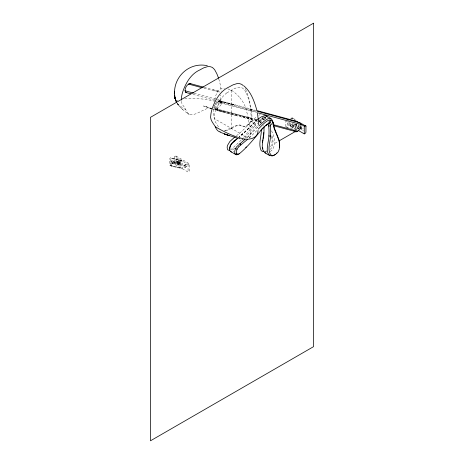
<?xml version="1.0" encoding="UTF-8"?>
<svg xmlns="http://www.w3.org/2000/svg" width="464" height="464" viewBox="0 0 464 464"><rect width="100%" height="100%" fill="white"/><g stroke="black" fill="none" stroke-linecap="round" stroke-linejoin="round"><path stroke-width="0.35" stroke-dasharray="2.32 1.74" d="M242.237 116.702L251.302 119.155A1.027 0.592 57.9 0 0 251.61 119.167L251.865 118.941A1.769 1.015 59.9 0 0 252.01 118.39L251.685 110.647M212.773 109.272C215.812 110.844 218.503 107.602 220.383 105.606A20.323 11.733 -60 0 0 221.705 103.988L221.763 102.121A1.433 0.818 57.3 0 1 220.974 100.491M213.318 109.214L213.272 114.625L214.322 118.117A3.202 1.85 60 0 0 214.96 118.975L220.098 121.98A35.2 20.323 60 0 1 221.206 122.531L241.582 134.282A39.428 22.765 60 0 1 243.055 135.227L247.718 138.069M213.434 108.071L213.527 107.317M180.31 162.47L178.362 163.485L177.468 162.754L177.283 161.611L179.133 160.428M177.468 161.391L178.646 162.069L178.646 163.432M214.554 100.856L214.629 100.508M214.78 99.824C215.667 94.708 217.9 87.342 224.53 88.293M270.674 146.746C272.49 143.364 272.374 139.275 271.475 135.645M226.902 92.91A15.567 8.99 -60 0 0 221.815 97.875C217.662 104.522 213.278 112.288 214.617 120.402A10.109 5.835 -60 0 0 214.919 121.185L218.886 127.548M247.202 137.709L255.478 127.693A42.276 24.406 -60 0 1 258.019 125.025M185.803 164.279L183.947 165.462L184.133 166.599L185.032 167.336L186.98 166.321M185.31 167.284L185.31 165.921L184.133 165.242M243.658 137.344L253.918 125.071A32.416 18.717 -60 0 1 256.366 122.624L257.294 121.794M244.951 137.796L254.284 126.556M257.793 127.136L246.709 137.953M241.135 140.14L230.869 149.808M256.76 130.639L249.296 137.93M270.268 149.466L271.481 148.004A4.791 2.767 -60 0 0 272.171 146.734C273.702 142.929 273.006 138.597 271.602 134.862M234.912 148.033L234.395 148.503M259.985 123.204A42.276 24.406 -60 0 1 260.652 122.624L262.282 121.284M257.456 119.718L245.688 131.527L239.401 136.938M234.262 148.619L232.296 150.034L230.834 150.307M257.439 119.184L245.711 130.9L239.157 136.596M257.317 119.642L245.653 131.295L239.169 136.955M219.559 101.013L218.915 101.529M221.229 102.097L220.835 102.411M236.466 135.743L238.972 133.713A70.528 40.716 -60 0 0 246.871 126.312L254.336 118.656A27.208 15.706 -60 0 1 256.528 116.876M270.361 151.56C274.45 148.625 275.326 143.057 274.34 138.405A30.792 17.777 -60 0 0 273.957 136.781L271.515 130.541M176.97 100.74L177.567 100.288M226.896 92.881L233.34 89.117L237 87.586A17.145 9.895 -60 0 1 242.626 88.16L244.522 89.975L246.384 93.345M259.388 120.077L260.745 119.724L261.18 122.299M249.151 138.075L249.87 137.245L250.282 135.511L249.98 128.946L248.327 118.1L245.729 107.822A19.372 11.188 60 0 0 240.77 98.873L239.859 97.753M233.154 151.467L233.717 151.131M258.779 115.356L260.316 114.492M174.719 156.635L175.554 156.153A1.177 0.679 -60 0 1 176.39 156.635L176.39 162.412A1.177 0.679 -60 0 1 175.554 163.856L174.719 164.337L174.719 156.635L188.059 164.337L188.889 163.856A1.177 0.679 -60 0 1 189.724 164.337L189.724 170.108A1.177 0.679 -60 0 1 188.889 171.552L188.059 172.034L174.719 164.337M290.94 118.964L290.94 118.482L291.775 118.001L295.11 119.927M294.866 125.28L296.531 124.317M275.024 143.231L278.133 141.439M218.701 101.807A2.598 2.14 32.6 0 1 218.869 101.715L218.898 101.674M266.643 150.794L265.884 151.177A8.793 5.075 -60 0 1 265.141 151.455M231.443 128.493C234.256 127.2 236.855 125.06 240.056 124.984C243.594 127.316 247.706 126.434 249.974 122.618A18.589 10.736 -60 0 0 251.03 121.319M261.945 119.602L262.293 119.515A2.117 1.224 -60 0 1 262.612 119.532L262.897 119.66A3.648 2.105 -60 0 1 263.314 120.182M227.25 130.227L224.559 131.005M224.298 130.97L235.811 125.674L238.774 124.984A9.732 5.62 -60 0 1 239.842 125.141C243.304 128.052 247.503 125.947 249.771 122.577A20.323 11.733 -60 0 0 251.094 120.959L251.302 119.155M219.252 101.535L220.945 101.459M219.513 101.465L221.728 101.639L234.807 105.195L221.142 101.5M184.678 98.716C194.787 98.026 205.065 98.699 214.878 101.297M219.304 100.659L255.884 110.322M221.699 101.732L222.03 101.773M265.246 151.513L266.539 151.508A8.758 5.058 -60 0 0 266.997 151.409M170.468 161.797L179.725 163.374M170.468 162.963L179.725 164.54M220.209 100.763L220.238 100.734A4.965 2.865 -60 0 0 215.313 104.11A4.965 2.865 -60 0 0 215.714 109.55L261.864 121.968M221.589 101.61L222.018 101.761M212.228 108.976L209.867 107.828L211.584 108.657L203.481 105.978L210.383 108.071M286.213 127.095L296.774 129.555M169.992 165.248L180.554 167.707L180.554 160.005L170.949 157.772A1.177 0.679 -60 0 0 170.085 158.207A1.177 0.679 -60 0 0 169.638 159.32L169.731 165.056L171.657 166.211L182.224 168.67L182.224 160.967L172.614 158.734A1.177 0.679 -60 0 0 171.755 159.169A1.177 0.679 -60 0 0 171.303 160.283L171.303 165.631L171.657 166.211M221.421 101.57L255.763 110.826M213.312 89.801L221.16 91.895M223.712 111.72L215.47 109.423M236.333 115.652L217.529 110.612L216.421 109.898L217.042 110.333M204.195 87.36L219.449 91.46M204.067 88.259L219.901 92.522M194.08 93.223L216.334 99.209M217.477 99.516L220.899 100.439L220.754 95.027M192.983 94.378L214.571 100.183M217.338 100.932L221.763 102.121L221.398 101.796M218.602 101.744L257.056 112.12M220.354 102.759L256.836 112.572M221.073 101.21A4.971 2.871 -60 0 0 216.99 103.281A4.971 2.871 -60 0 0 215.435 108.541L251.993 118.378M215.522 108.593L258.924 120.269M259.556 120.437L262.699 121.284M270.877 123.488L272.13 123.824M222.824 102.225A4.971 2.871 -60 0 0 218.747 104.296A4.971 2.871 -60 0 0 217.193 109.556L257.445 120.385M258.077 120.553L261.847 121.568M270.657 123.94L271.91 124.277M270.959 124.41L272.356 124.787M261.319 122.374L217.245 110.444M227.778 88.85L231.501 90.202L231.501 128.528M207.112 106.923L204.885 106.25L205.453 106.424M216.125 101.691L221.705 103.988M211.137 108.437L210.447 108.17A9.732 5.62 -60 0 0 209.386 108.013C203 109.202 197.821 114.428 191.11 114.817C188.587 114.95 187.114 112.503 186.203 110.502C185.101 106.94 181.209 104.748 181.325 100.769M292.361 117.943L296.003 120.043M290.94 118.482L291.67 118.906M294.669 124.074L296.334 125.036M295.11 125.703L295.939 126.185M302.609 130.036L303.444 130.517M289.176 122.78A1.177 0.679 -60 0 1 288.799 124.607A1.177 0.679 -60 0 1 287.779 124.016A1.177 0.679 -60 0 1 289.176 122.78L290.841 123.743A1.177 0.679 -60 0 1 290.47 125.564A1.177 0.679 -60 0 1 289.449 124.978A1.177 0.679 -60 0 1 290.841 123.743M291.694 124.242L293.358 125.205M285.859 126.515L287.523 127.478L287.523 122.131L285.859 121.168L285.859 126.515A1.177 0.679 -60 0 0 286.068 127.032M295.11 127.629L295.939 128.11M291.305 126.394L290.94 126.185L290.94 122.334M294.222 128.081L298.439 130.517M287.999 124.822L289.664 125.785M290.684 126.359L292.349 127.322M263.703 116.719L266.307 118.204M261.8 118.308L263.471 119.271M262.699 118.848L264.521 119.898M268.157 121.997L269.369 122.693M176.146 156.095L189.48 163.798M178.449 162.226A1.177 0.679 -60 0 1 177.99 164.07A1.177 0.679 -60 0 1 177.033 163.374A1.177 0.679 -60 0 1 178.449 162.226L180.113 163.189A1.177 0.679 -60 0 1 179.655 165.033A1.177 0.679 -60 0 1 178.698 164.337A1.177 0.679 -60 0 1 180.113 163.189M174.719 160.486L177.219 161.93M178.889 162.893L181.389 164.337M172.956 160.933A1.177 0.679 -60 0 1 172.585 162.76A1.177 0.679 -60 0 1 171.564 162.168A1.177 0.679 -60 0 1 172.956 160.933L174.621 161.895A1.177 0.679 -60 0 1 174.249 163.722A1.177 0.679 -60 0 1 173.229 163.131A1.177 0.679 -60 0 1 174.621 161.895M177.202 164.221L178.866 165.184M171.779 162.974L173.443 163.937M185.867 109.794L180.015 106.041L177.37 103.71M187.613 113.384L189.138 114.347C184.452 111.331 180.026 107.654 176.871 103.02L179.638 106.546M251.256 121.052L254.545 123.465L257.416 127.606M251.546 110.043L251.146 109.301A1.038 0.563 55.5 0 0 250.891 109.046L250.74 108.883M181.093 108.008L182.677 109.469M263.738 150.632L264.062 150.957M250.896 109.046L251.459 109.823M216.009 109.487L216.404 109.881L215.847 109.278M265.101 116.638L266.069 118.79M177.097 103.362L178.106 104.789M245.189 88.508L245.531 89.204M245.624 89.39L246.222 90.718A100.143 57.838 -60 0 1 249.673 101.738L249.864 102.793A96.785 55.9 -60 0 1 250.734 108.843L250.734 108.854M267.154 117.056L267.38 117.601M264.944 116.597L265.599 118.807M217.32 110.159L217.198 109.585M215.557 109.11L215.516 108.93M298.439 124.741L298.439 125.703M296.774 124.259L296.774 125.703M292.61 118.848L292.61 118.482A1.177 0.679 -60 0 0 291.775 118.001M292.61 122.815L292.61 124.259M188.059 164.337L188.059 172.034M217.483 110.339A3.028 1.015 19.7 0 1 217.326 110.258M215.644 109.208A2.97 2.158 4.2 0 1 215.453 108.593M218.909 101.686A2.964 2.488 40.6 0 1 219.06 101.616M220.905 101.39A1.479 0.609 22.6 0 1 221.061 101.419M220.359 102.677A2.598 0.539 -25.9 0 1 220.214 102.77M299.268 124.793A4.971 2.871 -60 0 1 299.089 125.802M297.041 129.415A4.971 2.871 -60 0 1 296.548 129.874M291.125 126.295A1.177 0.679 -60 0 1 290.354 125.779A1.177 0.679 -60 0 1 291.131 124.375A1.177 0.679 -60 0 1 292.013 124.694M296.339 127.646A1.177 0.679 -60 0 1 296.096 126.167A1.177 0.679 -60 0 1 297.453 125.877M263.262 117.206A1.177 0.679 -60 0 1 262.288 118.395A1.177 0.679 -60 0 1 261.65 117.711M231.495 90.254A31.645 18.27 60 0 1 239.871 97.736M231.443 128.511A45.002 25.984 -60 0 1 227.256 130.216M246.407 93.328A90.184 52.067 -60 0 1 251.076 121.295M260.646 122.6A1.177 0.487 48.7 0 1 259.602 121.307L260.223 120.768A7.32 4.228 -60 0 1 261.951 119.526M263.883 125.402A56.695 32.735 -60 0 1 263.923 126.005M264.851 151.409A7.198 4.159 -60 0 1 264.434 151.218M254.266 126.521A43.071 24.865 -60 0 1 257.566 123.169M259.266 121.626A43.071 24.865 -60 0 1 259.608 121.33M263.291 116.864A1.177 0.679 -60 0 1 264.068 117.717A1.177 0.679 -60 0 1 262.734 118.865A1.177 0.679 -60 0 1 262.908 117.189M298.271 124.752A4.965 2.865 -60 0 1 298.016 125.727M296.455 128.493A4.965 2.865 -60 0 1 295.498 129.427M293.985 124.143A1.177 0.679 -60 0 1 294.797 124.224A1.177 0.679 -60 0 1 294.657 125.373A1.177 0.679 60 0 0 294.971 124.137M296.374 126.225A1.177 0.679 -60 0 1 294.982 126.921A1.177 0.679 -60 0 1 295.638 125.118A1.177 0.679 -60 0 1 296.496 125.895M287.523 122.131A1.177 0.679 -60 0 1 287.581 121.754M293.497 124.166A1.177 0.679 60 0 1 293.474 123.534M296.716 124.097A1.177 0.679 60 0 1 295.713 124.091M303.352 128.018A1.177 0.679 60 0 1 302.76 128.18M301.809 126.417A1.177 0.679 60 0 1 302.151 126.075M218.782 79.037A100.143 57.838 -60 0 1 220.278 84.773L220.47 85.828A96.785 55.9 -60 0 1 221.258 91.101M215.725 109.562A4.971 2.871 -60 0 1 215.569 103.681M218.608 101.662A2.598 0.539 -25.9 0 1 218.457 101.761M251.523 110.038A2.053 1.032 56.9 0 1 251.662 110.635M181.389 160.486L170.468 157.951L170.468 165.648L181.389 168.188L181.389 160.486M264.312 119.155A1.177 0.679 -60 0 0 264.758 117.317A1.177 0.679 -60 0 0 263.349 118.471A1.177 0.679 -60 0 0 264.312 119.155M173.414 163.241A1.177 0.679 -60 0 0 173.791 161.414A1.177 0.679 -60 0 0 172.393 162.649A1.177 0.679 -60 0 0 173.414 163.241M177.236 162.122A1.177 0.679 60 0 0 178.599 163.456A1.177 0.679 60 0 0 178.327 161.658A1.177 0.679 60 0 0 177.236 162.122M177.468 163.003A1.177 0.679 0 0 0 179.232 162.412A1.177 0.679 0 0 0 177.468 161.82A1.177 0.679 0 0 0 177.468 163.003M176.877 163.589A2.355 1.363 0 0 0 180.415 162.412A2.355 1.363 0 0 0 176.877 161.234A2.355 1.363 0 0 0 176.877 163.589M183.906 165.973A1.177 0.679 60 0 0 185.269 167.301A1.177 0.679 60 0 0 184.997 165.509A1.177 0.679 60 0 0 183.906 165.973M178.866 164.517A1.177 0.679 -60 0 0 179.255 162.69A1.177 0.679 -60 0 0 177.857 163.908A1.177 0.679 -60 0 0 178.866 164.517M178.895 160.834A1.177 0.679 60 0 0 180.026 162.522A1.177 0.679 60 0 0 180.241 160.996A1.177 0.679 60 0 0 178.895 160.834M185.565 164.679A1.177 0.679 60 0 0 186.696 166.373A1.177 0.679 60 0 0 186.905 164.842A1.177 0.679 60 0 0 185.565 164.679"/><path stroke-width="0.7" d="M181.308 100.143L181.436 97.869A22.893 13.224 -60 0 1 182.706 91.971A22.017 12.719 -60 0 1 183.216 90.474C186.366 81.977 191.47 73.556 200.094 69.809A7.076 4.089 -60 0 0 200.28 69.704L202.426 68.51A36.366 21.008 -60 0 1 203.858 67.808L207.582 66.648A19.372 11.188 -60 0 1 210.285 66.694L212.065 67.303A18.026 10.411 -60 0 1 212.593 67.616L214.612 69.606L216.827 73.747A100.143 57.838 -60 0 1 218.532 78.254M258.03 130.459C258.268 138.661 248.083 140.598 241.866 138.371C232.476 136.056 223.77 131.619 215.412 126.852M261.36 130.181C261.325 136.77 258.268 143.741 260.959 150.104A9.355 5.4 -60 0 0 263.059 151.589L263.54 151.653M262.543 142.622L262.827 139.844M263.859 132.959C264.039 139.009 258.935 149.802 266.029 153.12M263.79 132.785L263.419 135.604M279.543 147.187L279.548 142.61M263.007 138.434L263.314 136.312M176.61 101.239L176.569 102.382M244.98 139.362L236.744 146.665A6.409 3.7 -60 0 0 236.031 147.743L235.26 149.367A6.032 3.486 -60 0 0 234.743 152.407L234.923 153.364A5.411 3.12 -60 0 0 235.318 154.123L235.695 154.5A4.402 2.54 -60 0 0 237.081 154.756L238.154 154.35M238.821 146.786A5.684 3.283 -60 0 0 237.075 149.251L236.826 149.895A4.866 2.807 -60 0 0 236.408 152.337C236.211 154.35 238.554 154.692 239.662 153.462C247.735 146.746 254.295 138.469 260.948 130.401M235.695 154.5L230.689 151.612A5.533 3.196 -60 0 1 229.779 149.866A5.997 3.463 -60 0 1 230.602 145.696L231.031 144.861A6.409 3.7 -60 0 1 231.745 143.776L237.667 138.336M258.216 129.091C260.797 127.008 271.185 113.906 272.913 123.227A32.66 18.856 -60 0 1 273.041 123.714C274.16 132.971 282.999 142.129 278.325 151.571A4.976 2.871 -60 0 1 277.965 152.122L275.57 154.39M276.434 153.526L276.938 152.992M238.809 146.769L240.288 145.389M258.819 126.057L264.062 121.313A25.868 14.935 -60 0 1 266.29 119.787C273.812 114.092 273.064 126.365 275.274 130.332A67.843 39.167 -60 0 0 275.871 131.904L278.957 139.67A30.792 17.777 -60 0 1 279.34 141.294L279.45 141.932M245.758 147.5L246.309 146.955M235.312 140.087L233.253 141.862A14.396 8.311 -60 0 0 232.354 142.692M247.376 139.548L240.561 145.157M266.98 124.543L266.272 125.158A1.177 0.487 48.7 0 1 265.721 125.524M235.695 139.768L237.237 138.51M234.784 137.095L229.924 141.427L227.563 145.313A6.322 3.648 -60 0 0 227.163 147.216L227.418 149.222A5.58 3.225 -60 0 0 228.004 150.029L229.686 150.365M266.406 124.828L266.73 124.567M257.984 119.271L259.063 118.424A25.868 14.935 -60 0 1 261.284 116.899L265.188 115.408L270.993 118.523M238.716 154.019L239.296 153.619M274.804 154.831L273.679 155.446A10.289 5.939 -60 0 1 272.032 155.95C263.395 154.814 269.143 141.491 268.859 135.848A1.177 0.615 4.4 0 0 270.524 135.94C270.477 142.042 266.852 149.588 270.947 154.976A6.902 3.985 -60 0 0 271.515 155.26M300.266 123.871L304.274 126.185L305.109 125.703A1.177 0.679 -60 0 1 305.944 126.185L305.944 131.956A1.177 0.679 -60 0 1 305.109 133.4L304.274 133.881L298.439 130.517L298.439 130.036M279.374 140.72L296.148 131.034M268.43 123.528L268.963 123.366A2.14 1.235 -60 0 1 269.358 123.401L269.503 123.465M273.801 124.787L297.702 131.219A2.598 2.163 37.6 0 1 297.546 131.329L297.488 131.335A2.964 2.506 44.4 0 1 297.343 131.416L297.337 131.405M267.513 124.05L268.407 124.427L268.853 127.681A56.695 32.735 -60 0 1 268.882 135.836M297.14 131.474L295.469 131.561M294.675 131.283L294.373 131.248L295.295 131.527M189.248 83.416L189.805 83.474M220.197 131.782C217.094 131.596 215.986 128.163 214.797 125.808C212.524 122.537 209.705 119.161 210.83 114.834A22.893 13.224 -60 0 1 212.094 108.936A22.017 12.719 -60 0 1 212.605 107.439C215.76 98.948 220.858 90.526 229.489 86.78A7.076 4.089 -60 0 0 229.668 86.675L231.82 85.475A36.366 21.008 -60 0 1 233.253 84.773L236.971 83.613A19.372 11.188 -60 0 1 239.679 83.665L241.454 84.274A18.026 10.411 -60 0 1 241.982 84.581L243.066 85.475M207.298 65.691C186.348 61.155 168.908 82.064 176.245 101.645L175.108 98.211L175.966 100.978M242.046 139.171L243.014 139.345M189.95 83.508L203.557 87.186M190.843 83.764L189.915 83.694A4.965 2.877 -60.1 0 0 186.157 86.704A4.971 2.871 -60 0 0 186.337 92.591L190.768 93.78M287.17 119.619L288.538 119.938M238.618 138.405L240.045 138.742M229.877 149.246L229.744 148.486A4.866 2.807 -60 0 1 230.156 146.044L230.196 145.383L230.596 145.696M188.233 84.001L202.002 87.702M184.95 90.764L193.511 93.067M256.58 110.507L297.14 121.423A4.965 2.865 -60 0 1 298.219 122.745M257.015 111.169L299.147 122.566M257.468 112.74L300.869 124.422A4.971 2.871 -60 0 1 299.309 129.682A4.971 2.871 -60 0 1 295.232 131.747M273.801 125.721L294.402 131.266M236.582 137.86L224.373 133.992L229.599 135.697M237.092 149.263L235.596 148.584M227.824 135.175L219.988 132.118M299.274 122.334L305.944 126.185M294.953 120.802L295.319 121.011M264.712 152.731L269.712 155.62M299.326 122.67L300.556 123.749M185.896 92.348L185.293 91.93M265.994 115.635L266.904 116.586M243.733 85.776C251.007 91.808 254.307 101.204 256.783 110.026M262.844 148.822L262.607 147.709M257.514 113.344L258.738 124.717M270.564 135.923A60.819 35.113 -60 0 0 270.315 125.802L270.268 125.158M304.274 126.185L304.274 133.881M293.99 130.883A4.965 2.865 -60 0 1 293.567 130.784M300.423 123.882A2.97 1.96 19.5 0 1 300.73 124.422M299.379 122.467A3.028 1.386 15.5 0 1 299.582 122.583M239.795 143.62A1.177 0.493 49 0 1 240.833 144.919M273.012 122.519A1.177 0.835 -15.1 0 1 273.041 123.714M234.163 141.068A1.177 0.493 49 0 1 234.796 140.731M270.35 125.779A1.177 0.754 -6.1 0 1 268.685 125.889M263.981 127.223A56.695 32.735 -60 0 1 263.877 132.953M230.388 145.394A6.073 3.503 -60 0 1 232.365 142.721M236.86 153.694A1.177 0.934 -37.7 0 1 235.318 154.123M269.601 123.331A5.469 3.155 -60 0 1 270.228 125.187M266.986 124.561A7.076 4.089 -60 0 1 268.43 123.488M260.936 130.372A43.071 24.865 -60 0 1 266.278 125.181M231.577 151.914A4.402 2.54 -60 0 1 230.689 151.612M275.57 154.379A8.549 4.936 -60 0 1 271.515 155.266M261.093 129.868A42.276 24.406 -60 0 1 264.654 126.382M300.417 127.061A1.177 0.679 60 0 1 301.722 128.221A1.177 0.679 60 0 1 300.979 129.091A1.177 0.679 60 0 1 300.138 127.38M186.342 92.359A3.028 1.015 19.7 0 1 186.18 92.278M189.759 83.41A1.479 0.609 22.6 0 1 189.921 83.439M174.371 92.701L174.313 93.716L174.487 91.234L174.371 92.701M313.513 23.2L150.487 117.322L150.487 440.8L313.513 346.678L313.513 23.2M175.694 99.812L174.893 97.742L175.694 99.812M175.224 98.629L174.574 96.489L175.224 98.629M174.835 97.44L174.365 95.132L174.835 97.44M293.033 127.101A1.177 0.679 -60 0 0 293.474 125.263A1.177 0.679 -60 0 0 292.059 126.428A1.177 0.679 -60 0 0 293.033 127.101M298.485 128.377A1.177 0.679 -60 0 0 298.926 126.533A1.177 0.679 -60 0 0 297.517 127.699A1.177 0.679 -60 0 0 298.485 128.377M270.176 122.479A1.177 0.679 -60 0 0 270.547 120.652A1.177 0.679 -60 0 0 269.155 121.887A1.177 0.679 -60 0 0 270.176 122.479"/></g></svg>
